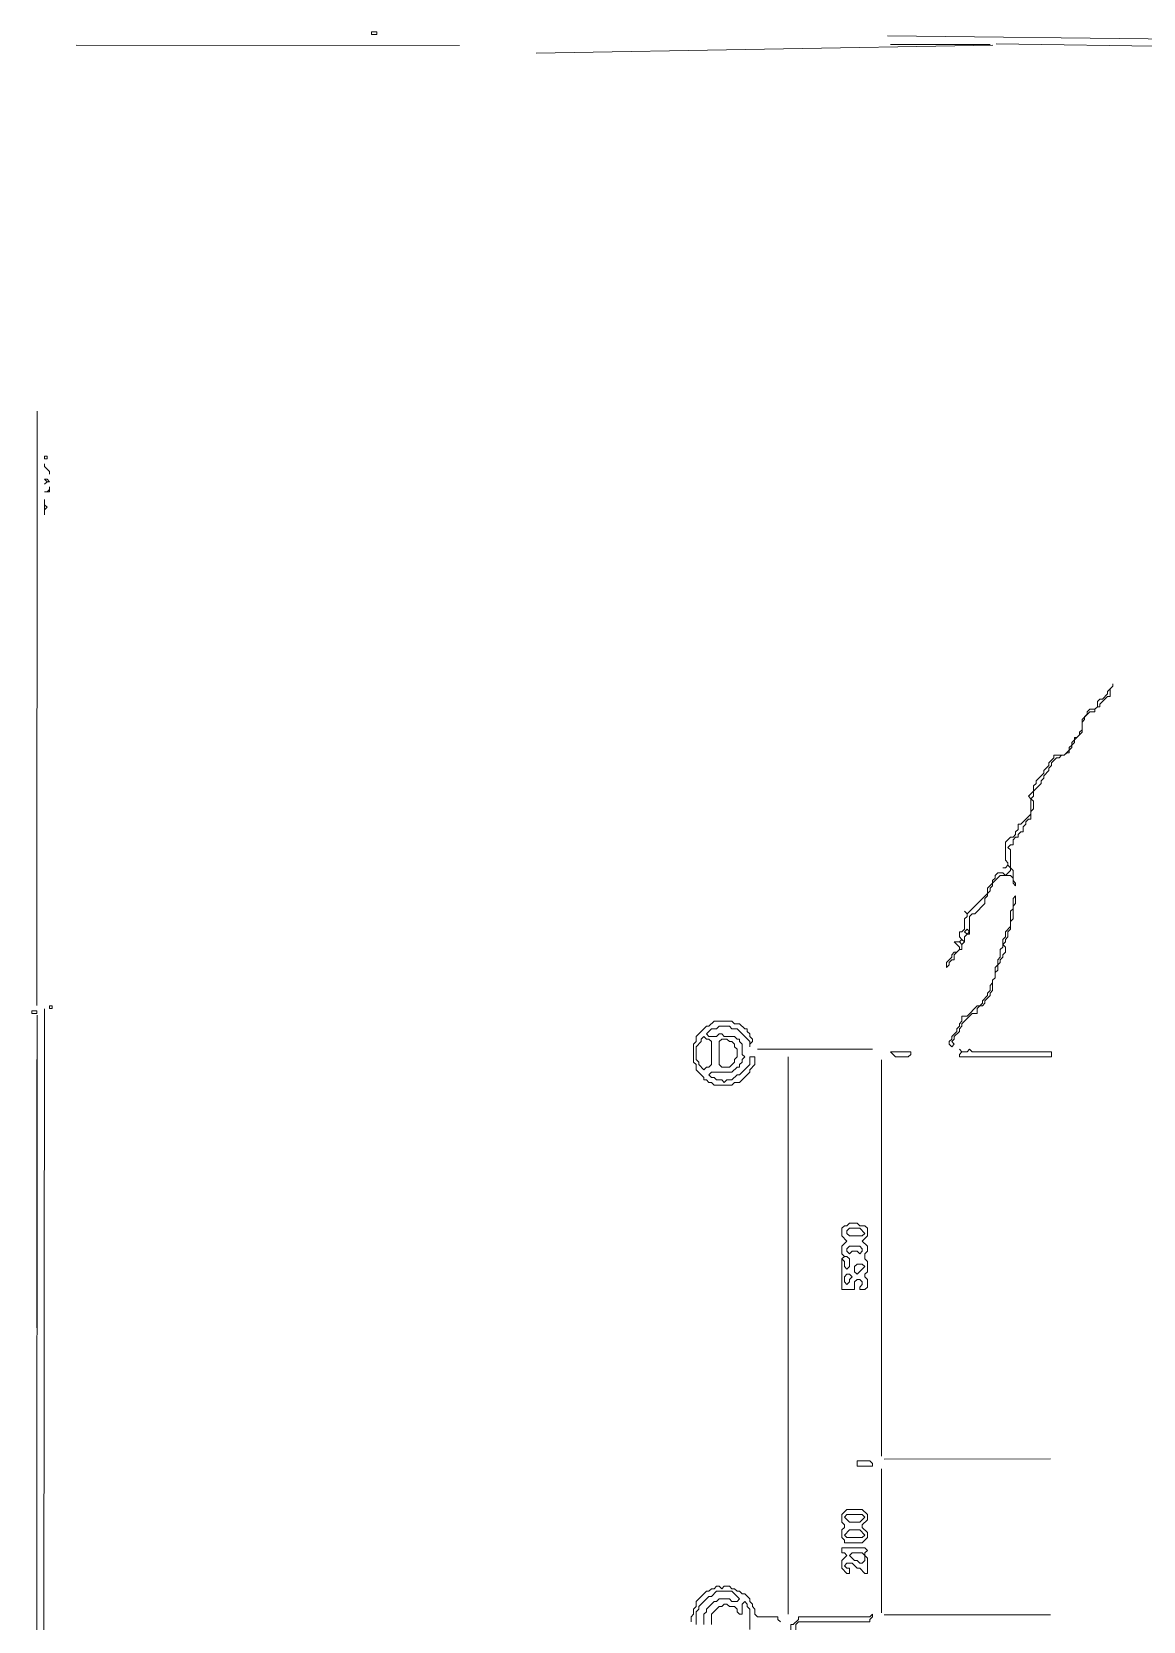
# Model space of a CAD drawing. Extents: x 12 to 2459, y 13 to 1740.
# Drawn here: x 22 to 457, y 1094 to 1716 of the extents above; entities that cross this region are included whole.
import ezdxf

# ---------------------------------------------------------------- set-up
doc = ezdxf.new("R2010")
doc.units = 0
for name, color, linetype, lineweight in [('TEXT_FALLBACK_OUTLINE', 2, 'Continuous', 0), ('TRACE_CURVE', 6, 'Continuous', 0), ('TRACE_STRAIGHT', 5, 'Continuous', 0), ('TRACE_TEXT_SYMBOL', 6, 'Continuous', 0)]:
    doc.layers.add(name, color=color, linetype=linetype, lineweight=lineweight)

msp = doc.modelspace()

# ---------------------------------------------------------------- linework, layer by layer
at = {"layer": 'TEXT_FALLBACK_OUTLINE', "color": 2}
for points in [[(342, 1250), (341, 1249), (340, 1249), (339, 1248), (339, 1245), (341, 1243), (339, 1241), (339, 1238), (340, 1237), (339, 1236), (339, 1224), (344, 1224), (344, 1227), (345, 1228), (346, 1228), (347, 1227), (347, 1226), (346, 1225), (346, 1224), (348, 1224), (349, 1225), (349, 1228), (348, 1229), (348, 1230), (349, 1231), (349, 1235), (348, 1236), (348, 1238), (349, 1239), (349, 1241), (347, 1243), (349, 1245), (349, 1248), (348, 1249), (346, 1249), (345, 1250)], [(341, 1247), (342, 1248), (346, 1248), (348, 1246), (347, 1245), (342, 1245), (341, 1246)], [(341, 1240), (342, 1241), (346, 1241), (347, 1240), (347, 1239), (346, 1238), (345, 1239), (343, 1239), (342, 1238), (341, 1239)], [(339, 1236), (340, 1237), (341, 1237), (342, 1236), (342, 1233), (341, 1232), (340, 1233), (340, 1235)], [(344, 1233), (345, 1234), (347, 1234), (348, 1233), (345, 1230), (344, 1231)], [(340, 1229), (341, 1230), (342, 1230), (343, 1229), (342, 1228), (342, 1227), (341, 1226), (340, 1227)], [(341, 1138), (339, 1136), (339, 1133), (340, 1132), (340, 1131), (339, 1130), (339, 1127), (340, 1126), (340, 1125), (347, 1125), (349, 1127), (349, 1129), (347, 1131), (347, 1132), (349, 1134), (349, 1136), (347, 1138)], [(340, 1135), (341, 1136), (347, 1136), (348, 1135), (346, 1133), (342, 1133)], [(342, 1130), (346, 1130), (348, 1128), (347, 1127), (341, 1127), (340, 1128)], [(339, 1123), (339, 1121), (340, 1121), (341, 1120), (339, 1118), (339, 1115), (341, 1113), (342, 1113), (342, 1115), (341, 1115), (340, 1116), (341, 1117), (343, 1117), (345, 1115), (346, 1115), (348, 1113), (349, 1113), (349, 1119), (348, 1120), (348, 1121), (349, 1122), (348, 1123)], [(342, 1120), (343, 1121), (347, 1121), (348, 1120), (348, 1118), (347, 1117), (346, 1117), (345, 1118), (344, 1118)]]:
    msp.add_lwpolyline(points, close=True, dxfattribs=at)
at = {"layer": 'TRACE_CURVE', "color": 6}
for points in [[(445, 1461), (445, 1460), (443, 1458), (443, 1457), (441, 1455), (440, 1455), (439, 1454), (439, 1452), (438, 1451), (436, 1451), (435, 1450), (435, 1449), (433, 1447), (433, 1443), (432, 1442), (432, 1441), (431, 1440), (430, 1440), (430, 1439), (429, 1438), (429, 1437), (428, 1436), (428, 1435), (426, 1433), (422, 1433), (422, 1432), (420, 1430), (420, 1429), (418, 1427), (418, 1426), (415, 1423), (415, 1422), (414, 1421), (414, 1419), (412, 1417), (413, 1416), (413, 1410), (409, 1406), (408, 1406), (408, 1404), (407, 1403), (407, 1402), (406, 1401), (405, 1401), (403, 1399), (403, 1392), (404, 1391), (404, 1390), (403, 1389), (402, 1389), (403, 1389), (404, 1390), (405, 1389), (405, 1388), (403, 1386), (402, 1387), (400, 1387), (399, 1386), (399, 1385), (398, 1384), (398, 1383), (396, 1381), (396, 1379), (388, 1371)], [(411, 1406), (411, 1407), (412, 1408), (413, 1408), (413, 1411), (414, 1412), (414, 1415), (413, 1416), (414, 1417), (414, 1419), (417, 1422), (417, 1423), (418, 1424), (418, 1425), (420, 1427), (420, 1428), (421, 1429), (421, 1430), (423, 1432), (424, 1432), (425, 1433), (426, 1433), (427, 1434), (428, 1434), (428, 1435), (429, 1436), (429, 1437), (430, 1438), (430, 1439), (433, 1442), (433, 1446), (434, 1447), (434, 1448), (436, 1450), (438, 1450), (438, 1451), (439, 1452), (440, 1452), (440, 1453), (443, 1456), (444, 1456), (444, 1459), (445, 1460), (445, 1461)], [(388, 1371), (387, 1372), (388, 1371), (388, 1370), (387, 1369), (387, 1365), (386, 1364), (385, 1364), (385, 1362), (386, 1361), (385, 1360), (383, 1360), (385, 1358), (385, 1357), (384, 1356), (383, 1356), (382, 1355), (382, 1354), (380, 1352), (380, 1350), (381, 1351), (381, 1352), (382, 1353), (383, 1353), (383, 1355), (385, 1357), (386, 1357), (386, 1359), (387, 1360), (387, 1362), (388, 1363), (389, 1363), (389, 1370), (390, 1371), (391, 1371), (395, 1375), (395, 1377), (396, 1378), (396, 1379), (397, 1380), (397, 1381), (398, 1382), (398, 1383), (401, 1386), (405, 1386), (406, 1385), (406, 1383), (407, 1382), (407, 1383), (406, 1384), (406, 1388), (405, 1389), (405, 1396), (404, 1397), (405, 1398), (406, 1398), (406, 1400), (407, 1401), (408, 1401), (408, 1402), (409, 1403), (410, 1403), (410, 1405), (411, 1406)]]:
    msp.add_lwpolyline(points, dxfattribs=at)
for points in [[(387, 1364), (388, 1365), (389, 1364), (388, 1363)], [(385, 1360), (386, 1361), (387, 1360), (386, 1359)], [(351, 1097), (350, 1096), (322, 1096), (322, 1095), (320, 1093), (319, 1093), (319, 907), (320, 907), (321, 906), (321, 1093), (322, 1094), (350, 1094), (350, 1095), (351, 1096)]]:
    msp.add_lwpolyline(points, close=True, dxfattribs=at)
at = {"layer": 'TRACE_STRAIGHT', "color": 5}
for p, q in [((39.38, 1710.82), (189.38, 1710.66)), ((219.38, 1707.58), (398.14, 1710.78)), ((356.89, 1714.37), (606.88, 1711.71)), ((358, 1711), (397, 1711)), ((399.37, 1711.29), (566.87, 1708.85)), ((24.03, 1335.13), (24.08, 1567.63)), ((23.95, 1067.63), (24.09, 1331.38)), ((26.02, 303.87), (26.94, 1333.87)), ((24, 1314), (24, 1209)), ((306, 1318), (351, 1318)), ((318, 1315), (318, 1097)), ((354.5, 1158.87), (354.51, 1313.88)), ((355.62, 1157.73), (420.63, 1157.8)), ((354.5, 1097.62), (354.51, 1153.88)), ((355.62, 1096.78), (420.63, 1096.84))]:
    msp.add_line(p, q, dxfattribs=at)
at = {"layer": 'TRACE_TEXT_SYMBOL', "color": 6}
for points in [[(155, 1716), (157, 1716), (157, 1715), (155, 1715)], [(27, 1550), (28, 1550), (28, 1549), (27, 1549)], [(27, 1547), (27, 1546), (29, 1544), (29, 1543), (29, 1544), (27, 1546)], [(27, 1541), (28, 1540), (27, 1539), (28, 1540), (29, 1540), (28, 1541)], [(29, 1538), (29, 1537), (28, 1536), (27, 1536), (29, 1536)], [(27, 1533), (27, 1527), (27, 1529), (28, 1530), (27, 1531)], [(22, 1333), (24, 1333), (24, 1332), (22, 1332)], [(29, 1335), (30, 1335), (30, 1334), (29, 1334)], [(284, 1322), (285, 1323), (286, 1322), (287, 1322), (288, 1321), (288, 1312), (287, 1311), (286, 1311), (285, 1310), (283, 1312), (283, 1313), (282, 1314), (282, 1319), (284, 1321)], [(291, 1321), (292, 1322), (294, 1322), (295, 1321), (296, 1321), (297, 1320), (297, 1319), (298, 1318), (298, 1315), (297, 1314), (297, 1313), (295, 1311), (292, 1311), (291, 1312)], [(358, 1317), (360, 1315), (365, 1315), (366, 1316), (366, 1317)], [(385, 1318), (386, 1317), (385, 1316), (385, 1315), (421, 1315), (421, 1317), (390, 1317), (389, 1318), (388, 1317), (386, 1317)], [(345, 1157), (345, 1155), (351, 1155), (351, 1156), (350, 1157)]]:
    msp.add_lwpolyline(points, close=True, dxfattribs=at)
for points in [[(407, 1378), (406, 1377), (406, 1373), (405, 1372), (405, 1366), (403, 1364), (403, 1362), (402, 1361), (402, 1358), (401, 1357), (401, 1354), (400, 1353), (400, 1351), (399, 1350), (399, 1346), (398, 1345), (398, 1344), (397, 1343), (397, 1341), (396, 1340), (396, 1339), (394, 1337), (394, 1336), (393, 1335), (392, 1335), (388, 1331), (386, 1331), (386, 1329), (385, 1328), (385, 1327), (384, 1326), (384, 1325), (382, 1323), (382, 1322), (381, 1321), (381, 1320), (382, 1319), (383, 1320), (382, 1321), (383, 1322), (383, 1323), (385, 1325), (385, 1326), (386, 1327), (386, 1328), (390, 1332), (392, 1332), (392, 1334), (393, 1335), (394, 1335), (395, 1336), (395, 1337), (397, 1339), (397, 1340), (398, 1341), (398, 1345), (399, 1346), (399, 1348), (400, 1349), (400, 1351), (401, 1352), (401, 1353), (402, 1354), (402, 1355)], [(402, 1355), (403, 1356), (403, 1358), (402, 1359), (403, 1360), (403, 1361), (404, 1362), (404, 1364), (405, 1365), (405, 1368), (406, 1369), (406, 1374), (407, 1375), (407, 1378)], [(289, 1329), (287, 1327), (286, 1327), (282, 1323), (282, 1321), (281, 1320), (281, 1313), (282, 1312), (282, 1310), (285, 1307), (285, 1306), (286, 1306), (287, 1305), (288, 1305), (289, 1304), (296, 1304), (297, 1305), (299, 1305), (303, 1309), (303, 1310), (305, 1312), (305, 1315), (303, 1315), (303, 1312), (299, 1308), (298, 1308), (296, 1306), (294, 1306), (293, 1305), (292, 1306), (290, 1306), (289, 1307), (288, 1307), (287, 1308), (288, 1309), (296, 1309), (298, 1311), (299, 1311), (299, 1312), (300, 1313), (300, 1314), (301, 1315), (300, 1316), (300, 1320), (299, 1321), (299, 1322), (298, 1322), (297, 1323), (293, 1323), (292, 1324), (291, 1324), (290, 1323), (287, 1323), (286, 1324), (288, 1326), (290, 1326), (291, 1327), (295, 1327), (296, 1326), (298, 1326), (303, 1321), (303, 1319), (303, 1320), (304, 1321)], [(304, 1321), (304, 1322), (303, 1323), (303, 1324), (302, 1325), (302, 1326), (301, 1326), (299, 1328), (297, 1328), (296, 1329), (289, 1329)], [(315, 1094), (314, 1095), (314, 1096), (306, 1096), (305, 1097), (305, 1099), (304, 1100), (304, 1101), (303, 1102), (303, 1103), (301, 1105), (300, 1105), (299, 1106), (298, 1106), (297, 1107), (296, 1107), (295, 1108), (293, 1108), (292, 1107), (291, 1108), (290, 1108), (289, 1107), (288, 1107), (287, 1106), (286, 1106), (282, 1102), (282, 1100), (281, 1099), (281, 1097), (280, 1096), (280, 1094)], [(282, 1093), (282, 1098), (283, 1099), (283, 1100), (287, 1104), (288, 1104), (290, 1106), (296, 1106), (299, 1103), (298, 1102), (296, 1102), (295, 1103), (291, 1103), (290, 1102), (289, 1102), (286, 1099), (286, 1098), (285, 1097), (285, 1093)], [(288, 1093), (288, 1097), (291, 1100), (292, 1100), (293, 1101), (294, 1101), (295, 1100), (297, 1100), (298, 1099), (298, 1098), (299, 1097), (300, 1097), (300, 1101), (301, 1102), (302, 1101), (302, 1100), (303, 1099), (303, 1091)]]:
    msp.add_lwpolyline(points, dxfattribs=at)

doc.saveas('drawing.dxf')
